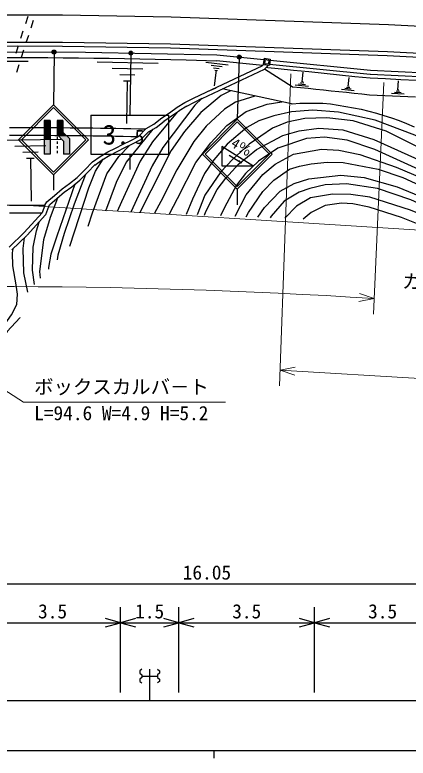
# Model space of a CAD drawing. Units: millimetres, scale not verified, with parts at other scales. Extents: x 0 to 700000, y -47500 to 447500.
# Drawn here: x 242356 to 293001, y 204000 to 299659 of the extents above; entities that cross this region are included whole.
import ezdxf
from ezdxf.enums import TextEntityAlignment as Align

# ---------------------------------------------------------------- set-up
doc = ezdxf.new("R2010")
doc.units = ezdxf.units.MM
doc.header["$LTSCALE"] = 1000
doc.header["$PDMODE"] = 32
doc.header["$PDSIZE"] = 500
doc.layers.add('作業ﾚｲﾔ1', color=7, linetype='Continuous', lineweight=25)
doc.styles.add('ＭＳ ゴシック', font='')
doc.styles.get('ＭＳ ゴシック').set_extended_font_data('MS Gothic')

msp = doc.modelspace()

# ---------------------------------------------------------------- hatches: boundary and pattern name
at = {"layer": '作業ﾚｲﾔ1'}
for points in [[(246886, 285159), (246886, 286080), (246136, 286080), (246136, 285164), (246544, 285161)], [(248500, 285146), (248553, 285145), (248553, 286080), (247803, 286080), (247803, 285152)], [(246887, 284159), (246886, 285159), (246544, 285161), (246136, 285164), (246137, 284164), (246537, 284161)], [(248491, 284146), (248982, 284141), (248553, 284569), (248553, 285145), (248500, 285146), (247803, 285152), (247803, 284758), (247803, 284558), (247803, 284258), (247911, 284151)], [(246887, 283633), (246887, 284159), (246537, 284161), (246137, 284164), (246137, 283623)], [(249387, 281717), (249387, 283736), (248982, 284141), (248491, 284146), (247911, 284151), (248637, 283425), (248637, 281717)], [(246887, 281716), (246887, 283633), (246137, 283623), (246137, 282830), (246137, 281716)]]:
    msp.add_hatch(color=256, dxfattribs=at).paths.add_polyline_path(points)

# ---------------------------------------------------------------- linework, layer by layer
for p, q in [((243753, 298553), (244061, 299505)), ((244711, 298915), (244403, 297964)), ((243136, 296651), (243444, 297602)), ((244094, 297013), (243786, 296062)), ((242519, 294748), (242828, 295699)), ((243478, 295110), (243169, 294159)), ((247399, 294725), (247345, 288080)), ((236119, 293680), (244085, 293691)), ((257291, 294593), (257147, 286744)), ((268309, 293766), (274288, 293168)), ((268384, 294513), (274434, 293908)), ((271245, 294076), (270999, 286230)), ((274455, 294066), (274350, 293272)), ((274455, 294066), (275248, 293961)), ((274584, 293897), (274518, 293402)), ((274584, 293897), (275080, 293832)), ((275080, 293832), (275014, 293336)), ((275248, 293961), (275143, 293168)), ((275230, 293828), (288160, 292535)), ((242861, 293208), (242553, 292256)), ((252937, 293608), (260798, 293452)), ((254887, 292783), (258817, 292705)), ((266262, 289367), (274199, 293078)), ((266933, 293551), (269808, 293215)), ((267618, 293180), (269056, 293012)), ((267944, 292850), (268663, 292766)), ((274199, 293078), (274387, 293268)), ((274350, 293272), (275143, 293168)), ((274492, 292663), (275009, 293186)), ((274518, 293402), (275014, 293336)), ((275165, 293332), (288110, 292037)), ((255854, 291977), (257819, 291939)), ((266474, 288914), (274492, 292663)), ((268270, 292521), (268035, 290508)), ((268090, 292542), (268449, 292500)), ((278057, 290413), (274492, 292663)), ((279363, 291055), (279490, 292274)), ((288135, 292036), (307987, 291048)), ((288160, 292535), (308011, 291548)), ((256330, 291182), (257312, 291162)), ((256821, 291172), (256712, 285669)), ((279563, 290859), (279127, 290904)), ((279472, 291044), (279254, 291067)), ((285290, 290457), (285409, 291606)), ((291693, 289991), (291750, 291153)), ((267262, 289835), (268261, 290287)), ((277959, 288198), (269047, 290118)), ((280179, 290443), (278438, 290624)), ((279762, 290662), (278892, 290752)), ((286059, 289879), (284418, 290050)), ((285666, 290086), (284845, 290171)), ((285478, 290271), (285067, 290314)), ((285392, 290446), (285187, 290468)), ((291797, 289986), (291589, 289996)), ((265263, 288877), (266262, 289367)), ((265483, 288428), (266482, 288919)), ((292499, 289452), (290839, 289533)), ((292092, 289638), (291262, 289679)), ((291893, 289815), (291477, 289835)), ((242845, 283580), (247345, 288080)), ((251845, 283580), (247345, 288080)), ((263264, 287760), (264264, 288363)), ((263522, 287332), (264522, 287934)), ((264264, 288363), (265263, 288877)), ((264493, 287918), (265492, 288433)), ((277959, 288198), (278074, 288220)), ((278074, 288220), (279066, 288298)), ((279066, 288298), (280055, 288301)), ((280055, 288301), (281044, 288301)), ((281044, 288301), (282032, 288278)), ((282032, 288278), (283018, 288190)), ((283018, 288190), (284002, 288045)), ((284002, 288045), (284985, 287882)), ((243199, 283580), (247345, 287726)), ((251492, 283580), (247345, 287726)), ((261265, 286389), (262264, 287071)), ((262264, 287071), (263264, 287760)), ((262547, 286659), (263548, 287348)), ((284985, 287882), (285967, 287713)), ((285967, 287713), (286948, 287507)), ((286948, 287507), (287927, 287249)), ((287927, 287249), (288906, 286989)), ((288906, 286989), (289883, 286708)), ((246136, 286080), (246137, 281716)), ((246886, 286080), (246136, 286080)), ((246886, 286080), (246887, 281716)), ((248553, 286080), (247803, 286080)), ((247803, 286080), (247803, 284758)), ((248553, 286080), (248553, 284569)), ((252147, 286744), (262147, 286744)), ((252147, 286744), (252147, 281744)), ((260266, 285594), (261265, 286389)), ((261547, 285976), (262546, 286658)), ((262147, 286744), (262147, 281744)), ((266499, 281730), (270999, 286230)), ((275499, 281730), (270999, 286230)), ((289883, 286708), (290861, 286425)), ((290861, 286425), (291834, 286060)), ((291834, 286060), (292806, 285660)), ((259272, 285024), (260266, 285594)), ((259581, 284625), (260547, 285179)), ((260547, 285179), (261576, 285998)), ((266853, 281730), (270999, 285876)), ((275146, 281730), (270999, 285876)), ((292806, 285660), (293777, 285262)), ((247803, 284758), (247803, 284558)), ((247803, 284558), (247803, 284258)), ((248637, 283425), (247803, 284258)), ((249387, 283736), (248553, 284569)), ((258272, 284007), (259272, 285024)), ((258571, 283598), (259581, 284625)), ((240374, 283545), (248296, 283652)), ((242846, 283580), (247345, 279080)), ((243199, 283580), (247345, 279433)), ((247345, 279080), (251845, 283580)), ((247345, 279433), (251492, 283580)), ((247803, 283958), (247803, 283658)), ((247804, 283358), (247804, 283058)), ((248637, 283425), (248637, 281717)), ((249387, 283736), (249387, 281717)), ((256296, 283034), (257283, 283506)), ((257283, 283506), (258272, 284007)), ((257509, 283060), (258571, 283598)), ((242366, 282779), (246327, 282833)), ((247804, 282758), (247804, 282458)), ((254325, 282014), (255310, 282524)), ((255310, 282524), (256296, 283034)), ((255539, 282080), (256526, 282590)), ((256512, 282583), (257499, 283056)), ((268999, 282730), (268999, 280230)), ((272999, 280230), (268999, 282730)), ((243367, 282001), (245347, 282027)), ((246887, 281716), (246137, 281716)), ((247804, 282158), (247804, 281858)), ((249387, 281717), (248637, 281717)), ((252147, 281744), (262147, 281744)), ((252355, 280742), (253340, 281445)), ((253340, 281445), (254325, 282014)), ((253590, 281012), (254575, 281581)), ((254555, 281570), (255540, 282080)), ((257147, 281744), (257147, 279744)), ((266500, 281730), (270999, 277230)), ((266853, 281730), (270999, 277583)), ((271534, 280556), (269934, 281556)), ((270999, 277230), (275499, 281730)), ((270999, 277583), (275146, 281730)), ((243872, 281215), (244863, 281229)), ((244367, 281222), (244442, 275676)), ((251368, 279725), (252355, 280742)), ((251727, 279377), (252714, 280394)), ((252646, 280335), (253631, 281037)), ((271534, 280556), (271200, 280912)), ((250384, 278736), (251368, 279725)), ((250720, 278365), (251723, 279372)), ((268999, 280230), (272999, 280230)), ((247346, 279080), (247346, 277080)), ((249404, 277940), (250384, 278736)), ((248428, 277271), (249404, 277940)), ((248710, 276858), (249704, 277539)), ((249704, 277539), (250720, 278365)), ((247451, 276413), (248428, 277271)), ((247781, 276038), (248758, 276895)), ((271000, 277230), (271000, 275230)), ((246212, 275163), (246478, 275583)), ((246478, 275583), (247451, 276413)), ((246860, 275252), (247776, 276033)), ((246212, 275163), (245880, 274165)), ((246667, 274947), (246321, 273906)), ((246667, 274947), (246860, 275252)), ((245880, 274165), (243564, 271638)), ((246321, 273906), (243932, 271301)), ((243564, 271638), (241639, 269779)), ((243911, 271279), (241987, 269419)), ((226963, 226433), (307213, 226433)), ((255963, 212433), (255963, 223433)), ((263463, 212433), (263463, 223433)), ((280963, 212433), (280963, 223433)), ((255963, 221433), (254031, 221951)), ((257895, 221951), (255963, 221433)), ((263463, 221433), (261531, 221951)), ((265395, 221951), (263463, 221433)), ((280963, 221433), (279031, 221951)), ((282895, 221951), (280963, 221433)), ((238463, 221433), (255963, 221433)), ((254031, 220916), (255963, 221433)), ((255963, 221433), (263463, 221433)), ((255963, 221433), (257895, 220916)), ((261531, 220916), (263463, 221433)), ((263463, 221433), (280963, 221433)), ((263463, 221433), (265395, 220916)), ((279031, 220916), (280963, 221433)), ((280963, 221433), (298463, 221433)), ((280963, 221433), (282895, 220916)), ((258713, 215433), (258463, 215233)), ((258463, 215233), (258463, 214933)), ((259713, 215433), (259713, 211433)), ((260713, 215433), (260963, 215233)), ((260963, 215233), (260963, 214933)), ((258463, 214933), (258713, 214733)), ((258713, 214383), (258463, 214183)), ((258713, 214733), (258713, 214383)), ((258713, 214558), (259713, 214558)), ((259713, 214558), (260713, 214558)), ((260963, 214933), (260713, 214733)), ((260713, 214733), (260713, 214383)), ((260713, 214383), (260963, 214183)), ((258463, 214183), (258463, 213883)), ((258463, 213883), (258713, 213683)), ((260963, 213883), (260713, 213683)), ((260963, 214183), (260963, 213883)), ((238463, 211433), (255963, 211433)), ((255963, 211433), (263463, 211433)), ((263463, 211433), (280963, 211433)), ((280963, 211433), (298463, 211433)), ((40000, 205000), (579000, 205000)), ((268000, 205000), (268000, 204000))]:
    msp.add_line(p, q, dxfattribs=at)
at = {"layer": '作業ﾚｲﾔ1', "lineweight": 13}
for p, q in [((277916, 292054), (276434, 251921)), ((289875, 290948), (288527, 261156)), ((243392, 275177), (566123, 254870)), ((286656, 262760), (288617, 263154)), ((288617, 263154), (286722, 263793)), ((243462, 249824), (228640, 259300)), ((278466, 254324), (276507, 253920)), ((276507, 253920), (399286, 246787)), ((276507, 253920), (278406, 253291)), ((243462, 249824), (269462, 249824))]:
    msp.add_line(p, q, dxfattribs=at)
at = {"layer": '作業ﾚｲﾔ1'}
for points in [[(234569, 299659), (248510, 299646), (262502, 299418), (290475, 298438), (318488, 296963), (346536, 295239)], [(234566, 296159), (248480, 296146), (262412, 295919), (290322, 294941), (318289, 293469), (346322, 291746)], [(234566, 295659), (248476, 295646), (262399, 295419), (290300, 294441), (318261, 292970), (346291, 291247)], [(234575, 294910), (251465, 294864), (268384, 294513)], [(240682, 294182), (242656, 294180), (244631, 294173), (246606, 294161), (248582, 294145), (250558, 294125), (252535, 294101), (254512, 294072), (256489, 294039), (258467, 294003), (260445, 293962), (262424, 293918), (264403, 293870), (268361, 293763)], [(274734, 292908), (274941, 292888), (276259, 292759), (278235, 292562), (280211, 292363), (282187, 292160), (284163, 291955), (286139, 291747), (288116, 291536), (290098, 291448), (292080, 291357), (294063, 291263)], [(270129, 289885), (268916, 289286), (266303, 287089), (264204, 284635), (262501, 282217), (259862, 277007), (258467, 274219)], [(278057, 290413), (278155, 290404), (279141, 290304), (280128, 290204), (281114, 290103), (282101, 290002), (283087, 289900), (284074, 289797), (285061, 289693), (286047, 289589), (287034, 289484), (288021, 289378), (289010, 289334), (290000, 289290), (290990, 289245), (291980, 289199), (292970, 289153), (293960, 289106)], [(266453, 288904), (265515, 288029), (261401, 282568), (260017, 280210), (257300, 274265)], [(273265, 289209), (270771, 288420), (269345, 287533), (267000, 285349), (265402, 283355), (263226, 279724), (261171, 275622), (260342, 274144)], [(262268, 274068), (263294, 276043), (265655, 280672), (267582, 283202), (269653, 285413), (272135, 287221), (274837, 288145), (276743, 288460)], [(263246, 287140), (260078, 283305), (258472, 280817), (256107, 275608), (255550, 274334)], [(317278, 282790), (313937, 281394), (309865, 279075), (308527, 278483), (306097, 278394), (304709, 278779), (303282, 279434), (293846, 284175), (288762, 286092), (284022, 287150), (280707, 287388), (277986, 287169), (275725, 286656), (273790, 286015), (272217, 285152), (269713, 283026), (267982, 281020), (266782, 279228), (265218, 275951), (264428, 273982)], [(317150, 281713), (316451, 281448), (309470, 277497), (308354, 277035), (306462, 276971), (304190, 277683), (290153, 284671), (285921, 286002), (282540, 286404), (279703, 286302), (277423, 285837), (275535, 285078), (272523, 283022), (270417, 281097), (268882, 279457), (266799, 276450), (265845, 273926)], [(241658, 285181), (242635, 285180), (243612, 285177), (244589, 285173), (245566, 285168), (246544, 285161), (247522, 285154), (248500, 285146), (249478, 285136), (250456, 285126), (251435, 285114), (252414, 285101), (253393, 285088), (254372, 285073), (255352, 285057), (256331, 285041), (257311, 285023), (258291, 285004), (259234, 284986)], [(266787, 273889), (266963, 274331), (268418, 277196), (269545, 278658), (271165, 280429), (273485, 282330), (276880, 284117), (278957, 284746), (281493, 285083), (284603, 284844), (288584, 283631), (303057, 277091), (305489, 276321), (307631, 276103), (308896, 276365), (310346, 277193), (314786, 279619), (316919, 280476)], [(241657, 284181), (242633, 284180), (243608, 284177), (244584, 284173), (245561, 284168), (246537, 284161), (247514, 284154), (248491, 284146), (249468, 284136), (250445, 284126), (251423, 284114), (252400, 284101), (253378, 284088), (254357, 284073), (255335, 284057), (256314, 284041), (257293, 284023), (258267, 284005)], [(260136, 284943), (256676, 280683), (255391, 278078), (254033, 274394)], [(316917, 279285), (315953, 278927), (309630, 275391), (308719, 274929), (307074, 274760), (305212, 275131), (301086, 276709), (288701, 282313), (285131, 283527), (282229, 283931), (279905, 283748), (276230, 282491), (273737, 280848), (272056, 279230), (270880, 277720), (269347, 274879), (268852, 273807)], [(251788, 272471), (252356, 274197), (254186, 279205), (255754, 281446), (257105, 282862), (257113, 282870)], [(270712, 273733), (272127, 276488), (274288, 279131), (275882, 280453), (278247, 281731), (281825, 282377), (284071, 282241), (286765, 281672), (291458, 280049), (296238, 278037), (305403, 273802), (307146, 273383), (308635, 273599), (309459, 274107), (313208, 276377), (317286, 277825), (317517, 277901)], [(249431, 269900), (251875, 277416), (252749, 279542), (253739, 281098)], [(272149, 273676), (272426, 274205), (274284, 276918), (275685, 278381), (277715, 279811), (278996, 280203), (280526, 280490), (282562, 280707), (284629, 280678), (289152, 279819), (292333, 278721), (304930, 272929), (306478, 272486), (307820, 272384), (308635, 272575), (309614, 273036), (313603, 275048), (317804, 276531), (318168, 276615)], [(251446, 279094), (249997, 275297), (248709, 271503), (247893, 268718), (247799, 268120)], [(273654, 273616), (274498, 274847), (276524, 276971), (278313, 277976), (280208, 278547), (284336, 279017), (287328, 278731), (291577, 277530), (298359, 274726), (303168, 272446)], [(250088, 277851), (247741, 271183), (247008, 268841), (246689, 267142), (246690, 266909)], [(300607, 272548), (297557, 273926), (293346, 275852), (289061, 277311), (285048, 277924), (282303, 277764), (280356, 277323), (278976, 276836), (277047, 275666), (275352, 273742), (275224, 273554)], [(297900, 272655), (293321, 274545), (288072, 276190), (285608, 276525), (283249, 276601), (280426, 276122), (278606, 275023), (277114, 273479)], [(247837, 276086), (246905, 273577), (246054, 270710), (245532, 266610), (245635, 265758)], [(241646, 275181), (242611, 275180), (243576, 275177), (244542, 275173), (245508, 275168), (246212, 275163)], [(294071, 272807), (292129, 273588), (287970, 274907), (285884, 275325), (284400, 275439), (282337, 275115), (280505, 274216), (279490, 273385)], [(241645, 274181), (242609, 274180), (243573, 274177), (244537, 274173), (245502, 274168), (245880, 274165)], [(244887, 264943), (244612, 266786), (244720, 269764), (245146, 271847), (245488, 272998)], [(243574, 270953), (243398, 269575), (243479, 266467), (243986, 263960)], [(235370, 245793), (235417, 246489), (237856, 254994), (239581, 257871), (241092, 259911), (241940, 261044), (242616, 262366), (242711, 263701), (242546, 264932), (242099, 267346), (242065, 269039), (242124, 269552)], [(243017, 260701), (242985, 260658), (241351, 258923), (240243, 257414), (238753, 254467), (236453, 246578)]]:
    msp.add_lwpolyline(points, dxfattribs=at)
for centre, radius in [((247400, 294875), 150), ((247400, 294875), 120), ((247400, 294875), 90), ((247400, 294875), 60), ((247400, 294875), 30), ((257294, 294743), 150), ((257294, 294743), 120), ((257294, 294743), 90), ((257294, 294743), 60), ((257294, 294743), 30), ((271250, 294226), 150), ((271250, 294226), 120), ((271250, 294226), 90), ((271250, 294226), 60), ((271250, 294226), 30)]:
    msp.add_circle(centre, radius, dxfattribs=at)
at = {"layer": '作業ﾚｲﾔ1', "lineweight": 13}
for radius, start, end in [(770000, 89.78145, 102.3077), (759500, 86.36585, 101.2796)]:
    msp.add_arc((240476, -494818), radius, start, end, dxfattribs=at)
at = {"layer": '作業ﾚｲﾔ1'}
for p in [(247400, 294875), (257294, 294743), (271250, 294226)]:
    msp.add_point(p, dxfattribs=at)

# ---------------------------------------------------------------- texts
at = {"layer": '作業ﾚｲﾔ1', "style": 'ＭＳ ゴシック'}
msp.add_text('3.', height=2566, dxfattribs=at).set_placement((257147, 284244), align=Align.MIDDLE_RIGHT)
for s, p in [('5', (258397, 282494)), ('16.05', (267088, 226433)), ('3.5', (247213, 221433)), ('1.5', (259713, 221433)), ('3.5', (272213, 221433)), ('3.5', (289713, 221433))]:
    msp.add_text(s, height=1833, dxfattribs=at).set_placement(p, align=Align.BOTTOM_CENTER)
for s, height, rotation, p in [('4％', 1320, 327.995, (270999, 281730)), ('ガ－ドレ－ル', 1833, 357.055, (299707, 263585))]:
    msp.add_text(s, height=height, rotation=rotation, dxfattribs=at).set_placement(p, align=Align.BOTTOM_CENTER)
msp.add_text('ボックスカルバ－ト', height=1833, dxfattribs=at).set_placement((244837, 250324), align=Align.BOTTOM_LEFT)
msp.add_text('L=94.6 W=4.9 H=5.2', height=1833, dxfattribs=at).set_placement((244837, 249324), align=Align.TOP_LEFT)

doc.saveas('drawing.dxf')
